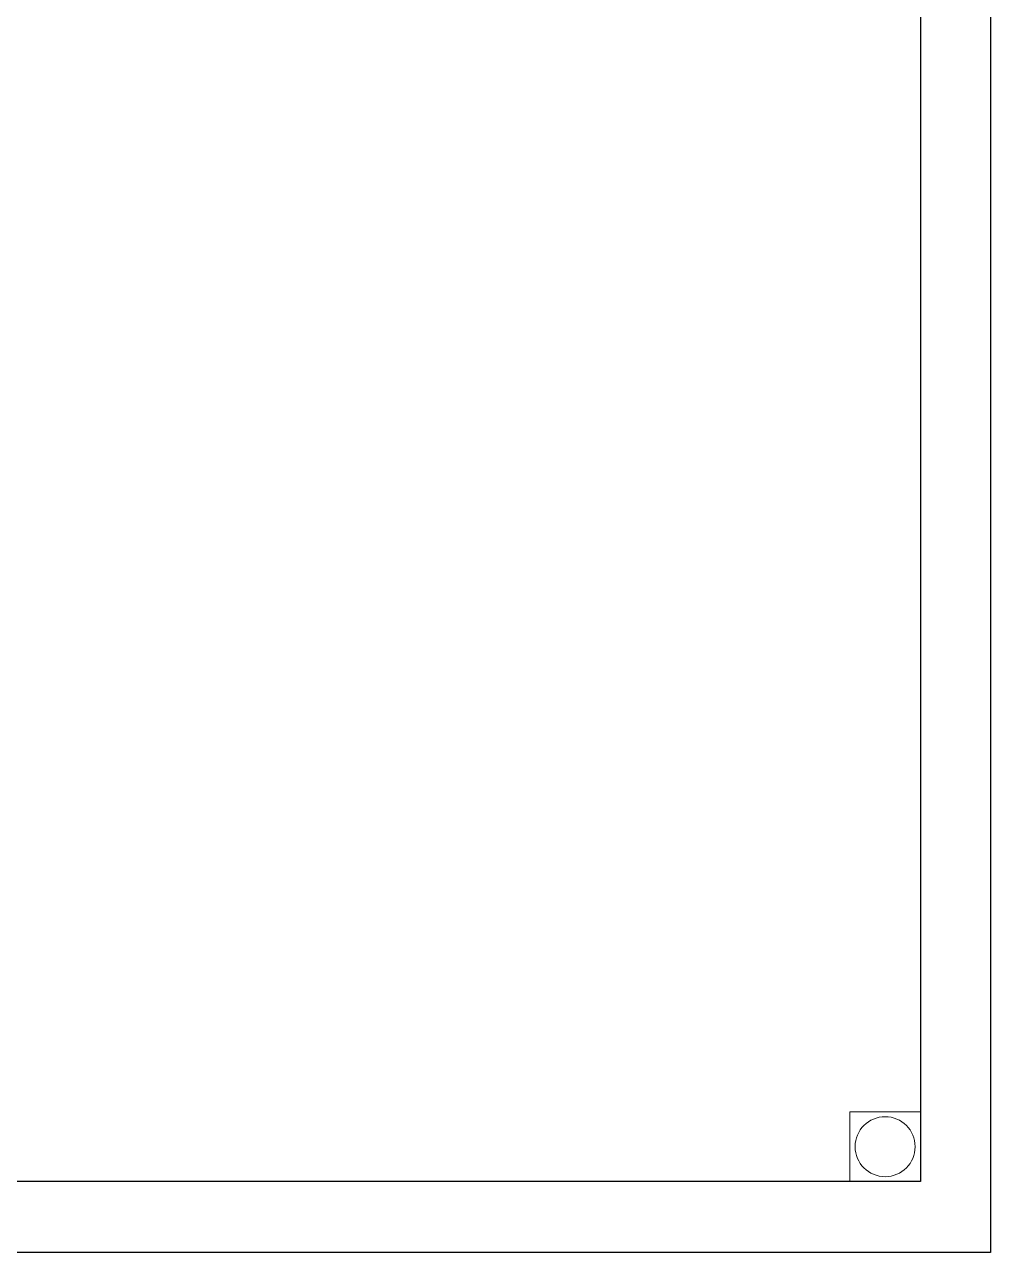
# Model space of a CAD drawing. Header units: millimetres. Extents: x 270 to 744, y -31 to 127.
# Drawn here: x 704.667 to 706.705, y 104.524 to 107.115 of the extents above; entities that cross this region are included whole.
import ezdxf

# ---------------------------------------------------------------- set-up
doc = ezdxf.new("R2010")
doc.units = ezdxf.units.MM
doc.header["$LTSCALE"] = 0.01
doc.header["$MEASUREMENT"] = 0
doc.layers.add('at_Entity', color=7, linetype='Continuous', lineweight=9)
doc.layers.add('PAREDES', color=8, linetype='Continuous')

msp = doc.modelspace()

# ---------------------------------------------------------------- linework, layer by layer
at = {"layer": 'at_Entity'}
msp.add_line((705.0751, 104.5236), (705.374, 104.5236), dxfattribs=at)
msp.add_lwpolyline([(706.4077, 104.8206), (706.5572, 104.8206), (706.5572, 104.6731), (706.4077, 104.6731)], close=True, dxfattribs=at)
msp.add_circle((706.4825, 104.7468), 0.0633, dxfattribs=at)
at = {"layer": 'PAREDES'}
for p, q in [((706.7046, 108.3028), (706.7046, 104.5236)), ((706.5572, 108.1533), (706.5572, 104.6731)), ((706.5572, 104.6731), (703.7718, 104.6731)), ((706.7046, 104.5236), (696.3104, 104.5236))]:
    msp.add_line(p, q, dxfattribs=at)

doc.saveas('drawing.dxf')
